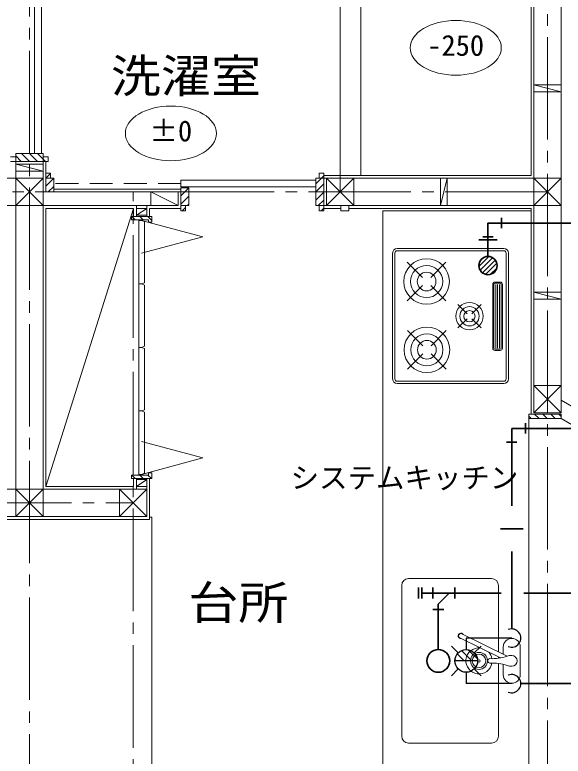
# Model space of a CAD drawing. Units: millimetres, scale not verified. Extents: x -10000 to 10000, y -6925 to 6925.
# Drawn here: x 5966 to 8374, y 554 to 3808 of the extents above; entities that cross this region are included whole.
import ezdxf
from ezdxf.enums import TextEntityAlignment as Align

# ---------------------------------------------------------------- set-up
doc = ezdxf.new("R2010")
doc.units = ezdxf.units.MM
doc.header["$LTSCALE"] = 50
doc.linetypes.add('CHAIN2', pattern=[12, 9, -1, 1, -1])
doc.linetypes.add('DASHED2', pattern=[3, 2, -1])
for name, color, linetype, lineweight in [('1-0', 5, 'CHAIN2', 9), ('1-1', 5, 'Continuous', 9), ('1-2', 5, 'Continuous', 9), ('1-3', 5, 'Continuous', 9), ('1-4', 5, 'Continuous', 9), ('1-5', 5, 'Continuous', 9), ('1-6', 5, 'Continuous', 9), ('1-A', 5, 'Continuous', 9), ('1-B', 5, 'Continuous', 9), ('7-1_給水', 4, 'Continuous', 35), ('7-2_給湯', 6, 'Continuous', 35), ('7-3_ガス', 2, 'Continuous', 35), ('7-4_排水', 3, 'Continuous', 35), ('7-B_記号', 7, 'Continuous', 25)]:
    doc.layers.add(name, color=color, linetype=linetype, lineweight=lineweight)
doc.styles.add('ＭＳ ゴシック', font='')
doc.styles.get('ＭＳ ゴシック').set_extended_font_data('MS Gothic')

msp = doc.modelspace()

# ---------------------------------------------------------------- linework, layer by layer
at = {"layer": '1-0'}
for p, q in [((6030.49, 4850.63), (6030.49, -609.37)), ((7395.49, 3030.63), (7395.49, 4850.63)), ((8305.49, 3030.63), (-4434.51, 3030.63)), ((6485.49, -609.37), (6485.49, 3030.63)), ((-4434.51, 1665.63), (6485.49, 1665.63))]:
    msp.add_line(p, q, dxfattribs=at)
msp.add_lwpolyline([(8305.49, -3339.37), (8305.49, 4850.63), (115.49, 4850.63)], dxfattribs=at)
at = {"layer": '1-1'}
for p, q in [((8232.99, 3880.63), (8232.99, 3103.13)), ((6102.99, 3030.63), (6102.99, 3164.88)), ((7322.99, 3103.13), (8232.99, 3103.13)), ((6137.99, 3043.13), (6695.49, 3043.13)), ((6137.99, 3043.13), (6695.49, 3043.13)), ((6102.99, 2958.13), (6102.99, 1738.13)), ((6102.99, 2958.13), (6487.99, 2958.13)), ((6487.99, 2923.13), (6487.99, 2958.13)), ((6557.99, 2958.13), (6557.99, 2923.13)), ((6557.99, 2958.13), (6695.49, 2958.13)), ((7322.99, 2958.13), (7397.99, 2958.13)), ((7432.99, 2958.13), (8232.99, 2958.13)), ((8232.99, 2958.13), (8232.99, 2055.63)), ((6487.99, 1773.13), (6487.99, 1738.13)), ((6557.99, 1593.13), (6557.99, 1773.13)), ((6102.99, 1738.13), (6487.99, 1738.13)), ((5502.99, 1593.13), (6557.99, 1593.13))]:
    msp.add_line(p, q, dxfattribs=at)
at = {"layer": '1-2'}
for p, q in [((8245.49, 4000.63), (8245.49, 2060.63)), ((8365.49, 4000.63), (8365.49, 2060.63)), ((8245.49, 3500.63), (8245.49, 3470.63)), ((8365.49, 3500.63), (8245.49, 3500.63)), ((8245.49, 3500.63), (8365.49, 3470.63)), ((8365.49, 3470.63), (8365.49, 3500.63)), ((8245.49, 3470.63), (8365.49, 3470.63)), ((5970.49, 3090.63), (5970.49, 3164.88)), ((5970.49, 3164.88), (5970.49, 1605.63)), ((6090.49, 3090.63), (6090.49, 3164.88)), ((6090.49, 3164.88), (6090.49, 1605.63)), ((5970.49, 3152.38), (5970.49, 3122.38)), ((6090.49, 3152.38), (5970.49, 3152.38)), ((6090.49, 3122.38), (5970.49, 3152.38)), ((6090.49, 3122.38), (6090.49, 3152.38)), ((5970.49, 3122.38), (6090.49, 3122.38)), ((5502.99, 3090.63), (6090.49, 3090.63)), ((6090.49, 3090.63), (5970.49, 2970.63)), ((6090.49, 2970.63), (5970.49, 3090.63)), ((7322.99, 3090.63), (8365.49, 3090.63)), ((7455.49, 3090.63), (7335.49, 3090.63)), ((7335.49, 3090.63), (7335.49, 2970.63)), ((7455.49, 3090.63), (7335.49, 2970.63)), ((7455.49, 2970.63), (7335.49, 3090.63)), ((7455.49, 2970.63), (7455.49, 3090.63)), ((7865.49, 3090.63), (7835.49, 3090.63)), ((7835.49, 3090.63), (7835.49, 2970.63)), ((7865.49, 3090.63), (7835.49, 2970.63)), ((7865.49, 2970.63), (7865.49, 3090.63)), ((8365.49, 3090.63), (8245.49, 2970.63)), ((8365.49, 2970.63), (8245.49, 3090.63)), ((6090.49, 3030.63), (6562.99, 3030.63)), ((6090.49, 3030.63), (6695.49, 3030.63)), ((6137.99, 3030.63), (6695.49, 3030.63)), ((6682.99, 3030.63), (6682.99, 2970.63)), ((5502.99, 2970.63), (6562.99, 2970.63)), ((6682.99, 2970.63), (5502.99, 2970.63)), ((6500.49, 2923.13), (6500.49, 2970.63)), ((6545.49, 2970.63), (6545.49, 2923.13)), ((7322.99, 2970.63), (8365.49, 2970.63)), ((7335.49, 2970.63), (7455.49, 2970.63)), ((7835.49, 2970.63), (7865.49, 2970.63)), ((8245.49, 2970.63), (8245.49, 2180.63)), ((8365.49, 2970.63), (8365.49, 2180.63)), ((6500.49, 2958.13), (6545.49, 2958.13)), ((6500.49, 2928.13), (6545.49, 2958.13)), ((6500.49, 2928.13), (6545.49, 2928.13)), ((8245.49, 2590.63), (8245.49, 2560.63)), ((8365.49, 2590.63), (8245.49, 2590.63)), ((8245.49, 2590.63), (8365.49, 2560.63)), ((8365.49, 2560.63), (8365.49, 2590.63)), ((8245.49, 2560.63), (8365.49, 2560.63)), ((8245.49, 2180.63), (8245.49, 2060.63)), ((8365.49, 2180.63), (8245.49, 2180.63)), ((8365.49, 2180.63), (8245.49, 2060.63)), ((8365.49, 2060.63), (8245.49, 2180.63)), ((8365.49, 2060.63), (8365.49, 2180.63)), ((8245.49, 2060.63), (8365.49, 2060.63)), ((6500.49, 1773.13), (6500.49, 1725.63)), ((6500.49, 1768.13), (6545.49, 1768.13)), ((6500.49, 1738.13), (6545.49, 1768.13)), ((6545.49, 1605.63), (6545.49, 1773.13)), ((5502.99, 1725.63), (6545.49, 1725.63)), ((6090.49, 1725.63), (5970.49, 1605.63)), ((6090.49, 1605.63), (5970.49, 1725.63)), ((6090.49, 1725.63), (6425.49, 1725.63)), ((6425.49, 1725.63), (6425.49, 1605.63)), ((6545.49, 1725.63), (6425.49, 1605.63)), ((6545.49, 1605.63), (6425.49, 1725.63)), ((6500.49, 1738.13), (6545.49, 1738.13)), ((5502.99, 1605.63), (5970.49, 1605.63)), ((5502.99, 1605.63), (6545.49, 1605.63))]:
    msp.add_line(p, q, dxfattribs=at)
for points in [[(5970.49, 2970.63), (6090.49, 2970.63), (6090.49, 3090.63), (5970.49, 3090.63)], [(8245.49, 2970.63), (8365.49, 2970.63), (8365.49, 3090.63), (8245.49, 3090.63)], [(5970.49, 1605.63), (6090.49, 1605.63), (6090.49, 1725.63), (5970.49, 1725.63)]]:
    msp.add_lwpolyline(points, close=True, dxfattribs=at)
for points in [[(6562.99, 2970.63), (6562.99, 3030.63), (6682.99, 2970.63)], [(6425.49, 1605.63), (6545.49, 1605.63), (6545.49, 1725.63), (6425.49, 1725.63)]]:
    msp.add_lwpolyline(points, dxfattribs=at)
at = {"layer": '1-3'}
for p, q in [((6052.99, 3868.13), (6052.99, 3199.88)), ((6082.99, 3199.88), (6082.99, 3868.13)), ((5970.49, 3199.88), (6090.49, 3199.88)), ((5970.49, 3199.88), (5970.49, 3164.88)), ((5995.13, 3199.88), (6030.13, 3164.88)), ((6030.49, 3199.88), (6065.49, 3164.88)), ((6065.84, 3199.88), (6100.84, 3164.88)), ((6090.49, 3199.88), (6090.49, 3164.88)), ((5970.49, 3184.88), (5947.99, 3184.88)), ((5947.99, 3164.88), (6112.99, 3164.88)), ((5970.49, 3189.16), (5994.77, 3164.88)), ((6090.49, 3184.88), (6112.99, 3184.88)), ((6112.99, 3164.88), (6112.99, 3184.88)), ((6102.99, 3113.13), (6122.99, 3113.13)), ((6102.99, 3030.63), (6102.99, 3113.13)), ((6102.99, 3090.98), (6122.99, 3110.98)), ((6122.99, 3090.63), (6122.99, 3113.13)), ((7287.99, 3065.98), (7322.99, 3100.98)), ((7322.99, 3113.13), (7302.99, 3113.13)), ((7302.99, 3090.63), (7302.99, 3113.13)), ((7322.99, 2948.13), (7322.99, 3113.13)), ((6137.99, 3090.63), (6102.99, 3090.63)), ((6102.99, 3055.63), (6137.99, 3090.63)), ((6695.49, 3083.13), (6695.49, 3053.13)), ((7287.99, 3083.13), (6695.49, 3083.13)), ((7287.99, 2970.63), (7287.99, 3090.63)), ((7287.99, 3090.63), (7322.99, 3090.63)), ((7287.99, 3030.63), (7322.99, 3065.63)), ((6113.34, 3030.63), (6137.99, 3055.27)), ((6695.49, 3053.13), (7287.99, 3053.13)), ((6695.49, 3048.13), (6730.49, 3048.13)), ((6695.49, 2948.13), (6695.49, 3048.13)), ((6695.49, 3013.13), (6730.49, 3048.13)), ((6730.49, 2970.63), (6730.49, 3048.13)), ((7287.99, 2995.27), (7322.99, 3030.27)), ((6695.49, 2977.77), (6730.49, 3012.77)), ((7298.7, 2970.63), (7322.99, 2994.91)), ((6730.49, 2970.63), (6695.49, 2970.63)), ((6701.2, 2948.13), (6715.49, 2962.41)), ((6715.49, 2970.63), (6715.49, 2948.13)), ((6723.7, 2970.63), (6730.49, 2977.41)), ((7287.99, 2970.63), (7322.99, 2970.63)), ((7302.99, 2970.63), (7302.99, 2948.13)), ((6695.49, 2948.13), (6715.49, 2948.13)), ((7322.99, 2948.13), (7302.99, 2948.13)), ((7311.55, 2948.13), (7322.99, 2959.56)), ((6477.99, 2923.13), (6567.99, 2923.13)), ((6495.13, 2908.13), (6480.13, 2923.13)), ((6510.49, 2905.63), (6522.99, 2905.63)), ((6510.49, 1790.63), (6510.49, 2905.63)), ((6530.49, 2908.13), (6515.49, 2923.13)), ((6522.99, 2905.63), (6535.49, 2900.63)), ((6522.99, 2905.63), (6792.24, 2833.48)), ((6535.49, 2631.88), (6535.49, 2900.63)), ((6567.99, 2905.98), (6550.84, 2923.13)), ((6552.99, 2908.13), (6552.99, 2898.13)), ((6552.99, 2898.13), (6567.99, 2898.13)), ((6567.99, 2923.13), (6567.99, 2898.13)), ((6792.24, 2833.48), (6522.99, 2761.33)), ((6522.99, 2626.88), (6535.49, 2631.88)), ((6535.49, 2353.13), (6535.49, 2621.88)), ((6522.99, 2348.13), (6535.49, 2353.13)), ((6535.49, 2074.38), (6535.49, 2343.13)), ((8365.49, 2116.45), (8735.49, 1902.83)), ((6522.99, 2069.38), (6535.49, 2074.38)), ((6535.49, 1795.63), (6535.49, 2064.38)), ((8222.99, 2035.63), (8222.99, 2055.63)), ((8222.99, 2055.63), (8365.49, 2055.63)), ((8268.88, 2035.63), (8248.88, 2055.63)), ((8304.24, 2035.63), (8284.24, 2055.63)), ((8339.59, 2035.63), (8319.59, 2055.63)), ((8365.49, 2045.09), (8354.95, 2055.63)), ((8233.52, 2035.63), (8222.99, 2046.16)), ((8222.99, 385.63), (8222.99, 2035.63)), ((8365.49, 2035.63), (8665.49, 1862.42)), ((6510.49, 1790.63), (6522.99, 1790.63)), ((6522.99, 1790.63), (6535.49, 1795.63)), ((6552.99, 1798.13), (6567.99, 1798.13)), ((6552.99, 1788.13), (6552.99, 1798.13)), ((6567.99, 1773.13), (6567.99, 1798.13)), ((6477.99, 1773.13), (6567.99, 1773.13)), ((6495.13, 1773.13), (6480.13, 1788.13)), ((6530.49, 1773.13), (6515.49, 1788.13)), ((6565.84, 1773.13), (6550.84, 1788.13))]:
    msp.add_line(p, q, dxfattribs=at)
at = {"layer": '1-3', "linetype": 'DASHED2'}
msp.add_line((6695.49, 3068.13), (6137.99, 3068.13), dxfattribs=at)
at = {"layer": '1-3'}
for points in [[(6102.99, 3030.63), (6137.99, 3030.63), (6137.99, 3090.63)], [(6477.99, 2923.13), (6477.99, 2908.13), (6552.99, 2908.13)], [(6510.49, 2626.88), (6522.99, 2626.88), (6535.49, 2621.88)], [(6510.49, 2348.13), (6522.99, 2348.13), (6535.49, 2343.13)], [(6510.49, 2069.38), (6522.99, 2069.38), (6535.49, 2064.38)], [(8222.99, 2055.63), (8222.99, 365.63), (8365.49, 365.63)], [(8365.49, 2055.63), (8365.49, 2035.63), (8222.99, 2035.63)], [(6522.99, 1790.63), (6792.24, 1862.77), (6522.99, 1934.92)], [(6477.99, 1773.13), (6477.99, 1788.13), (6552.99, 1788.13)]]:
    msp.add_lwpolyline(points, dxfattribs=at)
at = {"layer": '1-4'}
for p, q in [((7397.99, 2948.13), (7397.99, 2970.63)), ((7432.99, 2970.63), (7432.99, 2948.13)), ((7432.99, 2948.13), (7397.99, 2948.13))]:
    msp.add_line(p, q, dxfattribs=at)
at = {"layer": '1-5'}
for p, q in [((7395.49, 3868.13), (7395.49, 3103.13)), ((7485.49, 3858.13), (7485.49, 3103.13)), ((6557.99, 1603.13), (6567.99, 1603.13))]:
    msp.add_line(p, q, dxfattribs=at)
msp.add_lwpolyline([(6557.99, -549.37), (6567.99, -549.37), (6567.99, 1603.13)], dxfattribs=at)
at = {"layer": '1-6'}
for p, q in [((7582.86, 2948.13), (7582.86, 228.13)), ((7582.86, 2948.13), (8232.99, 2948.13)), ((8113.67, 2782.52), (7645.42, 2782.52)), ((7645.45, 2772.5), (8113.64, 2772.5)), ((7625.42, 2209.98), (7625.42, 2762.52)), ((7635.44, 2209.17), (7635.44, 2762.49)), ((8123.66, 2209.17), (8123.66, 2762.49)), ((8133.67, 2209.98), (8133.67, 2762.52)), ((7756.48, 2655.47), (7689.71, 2722.25)), ((7859.41, 2722.25), (7792.64, 2655.47)), ((7756.48, 2619.32), (7689.71, 2552.54)), ((7859.41, 2552.54), (7792.64, 2619.32)), ((8065.22, 2345.09), (8065.22, 2625.03)), ((8070.22, 2345.09), (8070.22, 2625.03)), ((8097.28, 2635.03), (8075.22, 2635.03)), ((8075.22, 2630.03), (8097.28, 2630.03)), ((8078.23, 2345.09), (8078.23, 2625.03)), ((8086.25, 2345.09), (8086.25, 2625.03)), ((8094.26, 2345.09), (8094.26, 2625.03)), ((8102.28, 2625.03), (8102.28, 2345.09)), ((8107.28, 2345.09), (8107.28, 2625.03)), ((7951.97, 2495.91), (7911.9, 2535.97)), ((8013.72, 2535.97), (7973.66, 2495.91)), ((7951.97, 2474.21), (7911.9, 2434.15)), ((8013.72, 2434.15), (7973.66, 2474.21)), ((7757.72, 2355.76), (7690.95, 2422.53)), ((7860.65, 2422.53), (7793.88, 2355.76)), ((7757.72, 2319.6), (7690.95, 2252.82)), ((7860.65, 2252.82), (7793.88, 2319.6)), ((8097.28, 2340.09), (8075.22, 2340.09)), ((8097.28, 2335.09), (8075.22, 2335.09)), ((7645.42, 2189.98), (8113.67, 2189.98)), ((7645.45, 2199.99), (8113.64, 2199.99)), ((7665.09, 1303.08), (7665.09, 641.41)), ((7695.09, 1333.08), (8059.55, 1333.08)), ((8089.55, 1012.29), (8089.55, 1303.08)), ((8128.79, 993), (7929.52, 1090.96)), ((8099.54, 985.09), (7920.69, 1073.02)), ((8111.15, 1001.67), (8111.15, 1033.59)), ((8185.51, 910.89), (8185.51, 1033.59)), ((8089.55, 983.47), (8089.55, 990)), ((8089.55, 641.41), (8089.55, 961.01)), ((8111.15, 910.89), (8111.15, 956.84)), ((7695.09, 611.41), (8059.55, 611.41))]:
    msp.add_line(p, q, dxfattribs=at)
for centre, radius in [((7774.56, 2637.39), 100), ((7774.56, 2637.39), 70.56), ((7774.56, 2637.39), 41.02), ((7962.81, 2485.06), 60), ((7962.81, 2485.06), 42.34), ((7962.81, 2485.06), 24.61), ((7775.8, 2337.68), 100), ((7775.8, 2337.68), 70.56), ((7775.8, 2337.68), 41.02), ((8004.55, 972.24), 37.31), ((8004.55, 972.24), 29.71), ((8004.55, 972.24), 5.04)]:
    msp.add_circle(centre, radius, dxfattribs=at)
for centre, radius, start, end in [((7645.42, 2762.52), 20, 90, 180), ((7645.42, 2762.52), 9.98, 90, 180), ((8113.67, 2762.52), 20, 0, 90), ((8113.67, 2762.52), 9.98, 0, 90), ((8075.22, 2625.03), 10, 90, 180), ((8075.22, 2625.03), 5, 90, 180), ((8097.28, 2625.03), 10, 0, 90), ((8097.28, 2625.03), 5, 0, 90), ((8075.22, 2345.09), 10, 180, 270), ((8075.22, 2345.09), 5, 180, 270), ((8097.28, 2345.09), 5, 270, 0), ((8097.28, 2345.09), 10, 270, 0), ((7645.42, 2209.98), 20, 180, 270), ((7645.42, 2209.98), 9.98, 180, 270), ((8113.67, 2209.98), 10.02, 270, 0), ((8113.67, 2209.98), 20, 270, 0), ((7695.09, 1303.08), 30, 90, 180), ((8059.55, 1303.08), 30, 0, 90), ((7925.11, 1081.99), 11.91, 30.93722, 276.70199), ((7925.11, 1081.99), 10, 63.8196, 243.8196), ((8148.33, 1033.59), 37.18, 0, 180), ((8004.55, 972.24), 57.44, 85.33372, 350.48588), ((8004.55, 972.24), 57.44, 9.51412, 42.30548), ((8052.5, 972.24), 9.79, 90, 270), ((8063.52, 1176.18), 194.45, 266.74963, 289.38424), ((8148.33, 935.14), 61.07, 90, 109.38424), ((8148.33, 972.24), 23.96, 270, 90), ((8063.52, 768.31), 194.45, 70.61576, 93.25037), ((8148.33, 1009.35), 61.07, 250.61576, 270), ((8148.33, 910.89), 37.18, 180, 0), ((7695.09, 641.41), 30, 180, 270), ((8059.55, 641.41), 30, 270, 0)]:
    msp.add_arc(centre, radius, start, end, dxfattribs=at)
at = {"layer": '1-B'}
msp.add_line((6102.99, 1738.13), (6487.99, 2958.13), dxfattribs=at)
for centre in [(7902.5, 3663.35), (6651.69, 3287.85)]:
    msp.add_ellipse(centre, major_axis=(200, 0), ratio=0.6, dxfattribs=at)
at = {"layer": '7-1_給水'}
msp.add_line((8750.49, 872.24), (8188.33, 872.24), dxfattribs=at)
at = {"layer": '7-2_給湯'}
for p, q in [((8148.33, 1652.42), (8148.33, 1992.59)), ((8208.33, 2015.09), (8208.33, 1970.09)), ((8170.83, 1932.59), (8125.83, 1932.59)), ((8198.33, 1552.42), (8098.33, 1552.42)), ((8148.33, 1112.24), (8148.33, 1452.42))]:
    msp.add_line(p, q, dxfattribs=at)
msp.add_lwpolyline([(8148.33, 1992.59), (8495.66, 1992.59), (8495.66, 2174.91)], dxfattribs=at)
at = {"layer": '7-3_ガス'}
for p, q in [((8103.84, 2916.61), (8103.84, 2871.61)), ((8043.84, 2747.52), (8043.84, 2894.11)), ((8600.49, 2894.11), (8043.84, 2894.11)), ((8066.34, 2834.11), (8021.34, 2834.11)), ((8003.84, 2820.29), (8083.84, 2820.29)), ((8004.1, 2702.97), (8048.39, 2747.26)), ((8009.44, 2687.1), (8064.26, 2741.91)), ((8013.47, 2733.55), (8017.81, 2737.89)), ((8019.41, 2675.85), (8075.51, 2731.95)), ((8033.62, 2668.85), (8082.51, 2717.74)), ((8055.13, 2669.14), (8082.21, 2696.23))]:
    msp.add_line(p, q, dxfattribs=at)
msp.add_circle((8043.84, 2707.52), 40, dxfattribs=at)
at = {"layer": '7-4_排水'}
for p, q in [((7738.81, 1293.67), (7738.81, 1245.67)), ((7753.81, 1293.67), (7753.81, 1245.67)), ((7753.81, 1269.67), (8101.38, 1269.67)), ((7801.81, 1293.67), (7801.81, 1245.67)), ((7825.81, 1221.67), (7873.81, 1269.67)), ((7897.81, 1293.67), (7897.81, 1245.67)), ((8201.38, 1269.67), (8696.1, 1269.67)), ((7825.81, 1022.24), (7825.81, 1221.67)), ((7849.81, 1197.67), (7801.81, 1197.67))]:
    msp.add_line(p, q, dxfattribs=at)
msp.add_circle((7825.81, 972.24), 50, dxfattribs=at)
at = {"layer": '7-B_記号'}
for p, q in [((8148.33, 1072.24), (7948.33, 1072.24)), ((7948.33, 1072.24), (7948.33, 1022.24)), ((7912.98, 1007.6), (7883.33, 1037.24)), ((7927.41, 1017.66), (7972.82, 972.24)), ((7957.64, 1021.37), (7997.46, 981.55)), ((8013.33, 1037.24), (7983.69, 1007.6)), ((7898.72, 978.46), (7904.94, 972.24)), ((7908.57, 1002.56), (7938.88, 972.24)), ((7998.33, 972.24), (7898.33, 972.24)), ((7912.98, 936.89), (7883.33, 907.24)), ((7948.33, 922.24), (7948.33, 872.24)), ((7983.69, 936.89), (8013.33, 907.24)), ((8148.33, 872.24), (7948.33, 872.24))]:
    msp.add_line(p, q, dxfattribs=at)
msp.add_circle((7948.33, 972.24), 50, dxfattribs=at)
for centre, start, end in [((8148.33, 1072.24), 247.9753, 112.0247), ((8148.33, 872.24), 247.97575, 112.02425)]:
    msp.add_arc(centre, 40, start, end, dxfattribs=at)

# ---------------------------------------------------------------- texts
at = {"layer": '1-A', "style": 'ＭＳ ゴシック', "width": 1.1}
for s, p in [('洗濯室', (6387.99, 3423.13)), ('台所', (6727.99, 1110.63))]:
    msp.add_text(s, height=146.6, dxfattribs=at).set_placement(p, align=Align.BOTTOM_LEFT)
at = {"layer": '1-A', "style": 'ＭＳ ゴシック'}
msp.add_text('システムキッチン', height=91.64, dxfattribs=at).set_placement((7177.18, 1702.71), align=Align.BOTTOM_LEFT)
at = {"layer": '1-B', "style": 'ＭＳ ゴシック'}
for s, p in [('-250', (7777.5, 3600.85)), ('±0', (6557.94, 3225.35))]:
    msp.add_text(s, height=91.64, dxfattribs=at).set_placement(p, align=Align.BOTTOM_LEFT)

doc.saveas('drawing.dxf')
